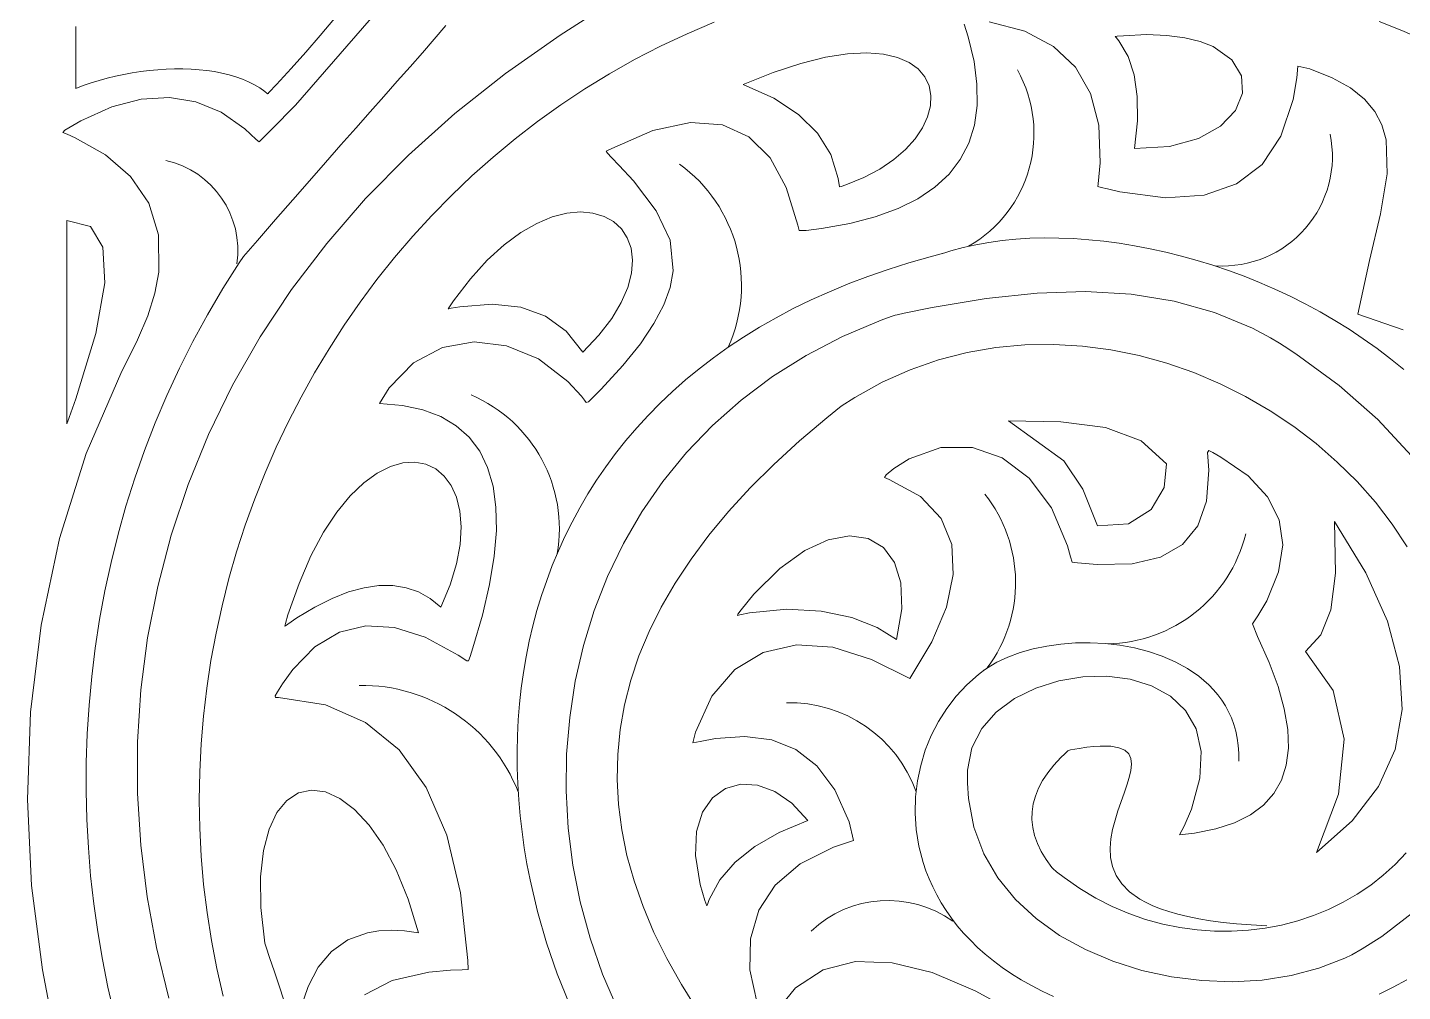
# Model space of a CAD drawing. Header units: inches. Extents: x 249 to 1192, y -18 to 440.
# Drawn here: x 613.9932 to 614.4637, y 264.984 to 265.314 of the extents above; entities that cross this region are included whole.
import ezdxf

# ---------------------------------------------------------------- set-up
doc = ezdxf.new("R2010")
doc.units = ezdxf.units.IN
doc.header["$MEASUREMENT"] = 0
doc.layers.add('KACA', color=141, linetype='Continuous', lineweight=30)
doc.layers.add('KOLOM', color=5, linetype='Continuous')

# ---------------------------------------------------------------- blocks, each defined once
blk = doc.blocks.new('GORGA')
at = {"lineweight": 9}
for points in [[(367.45938, 149.52477), (367.46365, 149.54202), (367.46688, 149.55947), (367.46904, 149.57707), (367.47011, 149.59477), (367.47009, 149.61253), (367.46895, 149.6303), (367.46667, 149.64804), (367.46323, 149.6657), (367.45863, 149.68322), (367.45283, 149.70058), (367.44583, 149.71771), (367.4376, 149.73458), (367.42812, 149.75114), (367.41739, 149.76733), (367.40538, 149.78312), (367.39207, 149.79846), (367.37744, 149.8133), (367.36149, 149.8276), (367.34418, 149.84131), (367.32551, 149.85438), (367.31565, 149.86066)], [(367.3058, 149.52085), (367.31095, 149.53292), (367.31522, 149.54522), (367.3186, 149.55769), (367.32109, 149.57029), (367.3227, 149.58296), (367.32342, 149.59565), (367.32326, 149.60829), (367.32222, 149.62085), (367.3203, 149.63326), (367.3175, 149.64547), (367.31382, 149.65743), (367.30927, 149.66908), (367.30383, 149.68037), (367.29752, 149.69124), (367.29034, 149.70164), (367.28227, 149.71153), (367.27334, 149.72083), (367.26353, 149.72951), (367.25286, 149.7375), (367.24131, 149.74475), (367.22889, 149.75121), (367.2156, 149.75682), (367.21215, 149.75809), (367.21078, 149.75854), (367.21016, 149.75868), (367.20772, 149.75922), (367.19812, 149.76122), (367.17966, 149.76429), (367.16218, 149.76611), (367.14565, 149.7666), (367.13005, 149.76571), (367.11535, 149.76337), (367.10152, 149.75952), (367.08854, 149.7541), (367.08236, 149.75078), (367.07934, 149.74897), (367.07768, 149.74792), (367.07372, 149.74535), (367.05887, 149.7345), (367.04565, 149.7228), (367.03408, 149.71038)], [(367.03226, 149.55512), (367.04422, 149.54581), (367.05094, 149.54159), (367.05448, 149.5396), (367.0569, 149.5384), (367.06578, 149.53495), (367.07527, 149.53246), (367.08521, 149.53094), (367.09545, 149.53037), (367.10583, 149.53074), (367.11621, 149.53203), (367.12642, 149.53424), (367.13631, 149.53735), (367.14574, 149.54134), (367.15455, 149.54621), (367.16258, 149.55194), (367.16969, 149.55852), (367.17572, 149.56594), (367.18051, 149.57419), (367.18392, 149.58325), (367.18578, 149.59311), (367.18609, 149.59834), (367.18608, 149.60102), (367.18602, 149.60283), (367.18456, 149.61038), (367.18119, 149.617), (367.17622, 149.62265), (367.16996, 149.62729), (367.16273, 149.63087), (367.15485, 149.63337), (367.14662, 149.63473), (367.13837, 149.63492), (367.13042, 149.6339), (367.12307, 149.63163), (367.11665, 149.62806), (367.11146, 149.62317), (367.10783, 149.6169), (367.10608, 149.60922), (367.1065, 149.60009), (367.10943, 149.58947), (367.11194, 149.58359), (367.11347, 149.58062)], [(367.45938, 149.52477), (367.46365, 149.54202), (367.46688, 149.55947), (367.46904, 149.57707), (367.47011, 149.59477), (367.47009, 149.61253), (367.46895, 149.6303), (367.46667, 149.64804), (367.46323, 149.6657), (367.45863, 149.68322), (367.45283, 149.70058), (367.44583, 149.71771), (367.4376, 149.73458), (367.42812, 149.75114), (367.41739, 149.76733), (367.40538, 149.78312), (367.39207, 149.79846), (367.37744, 149.8133), (367.36149, 149.8276), (367.34418, 149.84131), (367.32551, 149.85438), (367.31565, 149.86066)], [(367.3058, 149.52085), (367.31095, 149.53292), (367.31522, 149.54522), (367.3186, 149.55769), (367.32109, 149.57029), (367.3227, 149.58296), (367.32342, 149.59565), (367.32326, 149.60829), (367.32222, 149.62085), (367.3203, 149.63326), (367.3175, 149.64547), (367.31382, 149.65743), (367.30927, 149.66908), (367.30383, 149.68037), (367.29752, 149.69124), (367.29034, 149.70164), (367.28227, 149.71153), (367.27334, 149.72083), (367.26353, 149.72951), (367.25286, 149.7375), (367.24131, 149.74475), (367.22889, 149.75121), (367.2156, 149.75682), (367.21215, 149.75809), (367.21078, 149.75854), (367.21016, 149.75868), (367.20772, 149.75922), (367.19812, 149.76122), (367.17966, 149.76429), (367.16218, 149.76611), (367.14565, 149.7666), (367.13005, 149.76571), (367.11535, 149.76337), (367.10152, 149.75952), (367.08854, 149.7541), (367.08236, 149.75078), (367.07934, 149.74897), (367.07768, 149.74792), (367.07372, 149.74535), (367.05887, 149.7345), (367.04565, 149.7228), (367.03408, 149.71038)], [(367.03226, 149.55512), (367.04422, 149.54581), (367.05094, 149.54159), (367.05448, 149.5396), (367.0569, 149.5384), (367.06578, 149.53495), (367.07527, 149.53246), (367.08521, 149.53094), (367.09545, 149.53037), (367.10583, 149.53074), (367.11621, 149.53203), (367.12642, 149.53424), (367.13631, 149.53735), (367.14574, 149.54134), (367.15455, 149.54621), (367.16258, 149.55194), (367.16969, 149.55852), (367.17572, 149.56594), (367.18051, 149.57419), (367.18392, 149.58325), (367.18578, 149.59311), (367.18609, 149.59834), (367.18608, 149.60102), (367.18602, 149.60283), (367.18456, 149.61038), (367.18119, 149.617), (367.17622, 149.62265), (367.16996, 149.62729), (367.16273, 149.63087), (367.15485, 149.63337), (367.14662, 149.63473), (367.13837, 149.63492), (367.13042, 149.6339), (367.12307, 149.63163), (367.11665, 149.62806), (367.11146, 149.62317), (367.10783, 149.6169), (367.10608, 149.60922), (367.1065, 149.60009), (367.10943, 149.58947), (367.11194, 149.58359), (367.11347, 149.58062)], [(367.11347, 149.58062), (367.10841, 149.58116), (367.10108, 149.58265), (367.09471, 149.58475), (367.08927, 149.58747), (367.08478, 149.59081), (367.08123, 149.59476), (367.07863, 149.59932), (367.07697, 149.60451), (367.07625, 149.61031), (367.07647, 149.61672), (367.07764, 149.62375), (367.07975, 149.63139), (367.08281, 149.63966), (367.0868, 149.64853), (367.08849, 149.65289), (367.08672, 149.65557), (367.08367, 149.66079), (367.07959, 149.67073), (367.07819, 149.67997), (367.07945, 149.68852), (367.0834, 149.69636), (367.09002, 149.70352), (367.09931, 149.70997), (367.10205, 149.71148), (367.10348, 149.71222), (367.10392, 149.71151), (367.10346, 149.70547), (367.10423, 149.69493), (367.10724, 149.68645), (367.11249, 149.68003), (367.11997, 149.67567), (367.12969, 149.67338), (367.14165, 149.67314), (367.14847, 149.6738), (367.15026, 149.67404), (367.15079, 149.67584), (367.1518, 149.67955), (367.15735, 149.69263), (367.16497, 149.70275), (367.17416, 149.70969), (367.18441, 149.71326), (367.19521, 149.71323), (367.20604, 149.70941), (367.21131, 149.70601), (367.21388, 149.70393), (367.21445, 149.70293), (367.21285, 149.70233), (367.20217, 149.69649), (367.19511, 149.68897), (367.19144, 149.67999), (367.19092, 149.6698), (367.19329, 149.65861), (367.19831, 149.64666), (367.20575, 149.63419), (367.21895, 149.64064), (367.23213, 149.64485), (367.2446, 149.64565), (367.25595, 149.64308), (367.26575, 149.6372), (367.27361, 149.62807), (367.27911, 149.61576), (367.28007, 149.61219), (367.2776, 149.61255), (367.27229, 149.61359), (367.26226, 149.61435), (367.25306, 149.61318), (367.2448, 149.60988), (367.23758, 149.60423), (367.23148, 149.59603), (367.2266, 149.58506), (367.22503, 149.57869), (367.2319, 149.57644), (367.24337, 149.57068), (367.25189, 149.56341), (367.25753, 149.55481), (367.26038, 149.54508), (367.26052, 149.53441), (367.25803, 149.52299)], [(367.25278, 149.51851), (367.24498, 149.52822), (367.23546, 149.5344), (367.22437, 149.53723), (367.21188, 149.53687), (367.19818, 149.53346), (367.18343, 149.52718), (367.17572, 149.52301)], [(367.03701, 149.75354), (367.05246, 149.75894), (367.04846, 149.77729), (367.04471, 149.7933), (367.04248, 149.80699), (367.04279, 149.81859), (367.04421, 149.82366), (367.04663, 149.82829), (367.05019, 149.83251), (367.05502, 149.83633), (367.06122, 149.83978), (367.06894, 149.8429), (367.07298, 149.8438), (367.07338, 149.83983), (367.07462, 149.83244), (367.0788, 149.81985), (367.08526, 149.81019), (367.094, 149.80346), (367.10503, 149.79964), (367.11834, 149.79876), (367.13393, 149.80079), (367.13819, 149.80176), (367.14037, 149.80231), (367.14146, 149.80261), (367.14133, 149.80354), (367.14069, 149.8107), (367.14116, 149.82356), (367.14397, 149.8345), (367.14913, 149.84351), (367.15663, 149.85059), (367.16647, 149.85574), (367.17866, 149.85897)], [(367.18718, 149.85819), (367.18582, 149.8538), (367.18384, 149.84542), (367.18283, 149.8376), (367.18279, 149.83033), (367.18373, 149.82362), (367.18564, 149.81746), (367.18853, 149.81186), (367.1924, 149.80682), (367.19724, 149.80233), (367.20306, 149.7984), (367.20985, 149.79502), (367.21762, 149.7922), (367.22636, 149.78993), (367.23607, 149.78822), (367.2413, 149.78758), (367.2437, 149.78757), (367.2441, 149.78936), (367.24808, 149.80223), (367.25364, 149.81239), (367.26089, 149.81962), (367.26992, 149.82372), (367.28084, 149.82449), (367.29376, 149.82172), (367.30878, 149.81521), (367.30979, 149.81467), (367.30931, 149.81398), (367.30794, 149.81258), (367.30528, 149.80982), (367.3004, 149.80449), (367.29259, 149.79429), (367.28786, 149.78422), (367.2868, 149.77368), (367.28783, 149.76805), (367.29, 149.76207), (367.29337, 149.75567), (367.29803, 149.74877), (367.30405, 149.74131), (367.3115, 149.7332), (367.31578, 149.72889), (367.31661, 149.72868), (367.31714, 149.7294), (367.31822, 149.73079), (367.3228, 149.73586), (367.3329, 149.7436), (367.34381, 149.74811), (367.35494, 149.74939), (367.36574, 149.74743), (367.37562, 149.74221), (367.38403, 149.73372), (367.38734, 149.72832), (367.37947, 149.72763), (367.37247, 149.72612), (367.36632, 149.72381), (367.36103, 149.72067), (367.3566, 149.71673), (367.35303, 149.71197), (367.35031, 149.7064), (367.34846, 149.70002), (367.34746, 149.69282), (367.34732, 149.68481), (367.34804, 149.67599), (367.34962, 149.66635), (367.35205, 149.6559), (367.35534, 149.64464), (367.3563, 149.6417), (367.3568, 149.64021), (367.35748, 149.64018), (367.36041, 149.64214), (367.37167, 149.64826), (367.3822, 149.6516), (367.392, 149.65217), (367.40106, 149.64997), (367.40939, 149.64499), (367.41698, 149.63724), (367.42051, 149.63232), (367.4222, 149.6296), (367.42303, 149.62818), (367.42291, 149.6277), (367.42184, 149.62765), (367.40582, 149.62511), (367.39205, 149.61913), (367.38055, 149.6097), (367.3713, 149.59684), (367.3643, 149.58054), (367.35957, 149.5608), (367.35709, 149.53762), (367.35694, 149.53449), (367.35897, 149.53443), (367.36297, 149.5343), (367.37038, 149.53365), (367.38294, 149.53079), (367.39245, 149.52584)], [(367.38547, 149.86557), (367.41608, 149.8305), (367.42429, 149.82207), (367.42847, 149.81791), (367.42955, 149.81868), (367.43342, 149.82232), (367.44152, 149.82802), (367.45012, 149.83163), (367.45923, 149.83313), (367.46884, 149.83255), (367.47895, 149.82986), (367.48956, 149.82508), (367.49506, 149.8219), (367.49569, 149.82111), (367.49425, 149.82051), (367.49142, 149.81926), (367.48104, 149.81339), (367.47249, 149.806), (367.46628, 149.79695), (367.4629, 149.78609), (367.46285, 149.77328), (367.46422, 149.76609), (367.46662, 149.75836), (367.4701, 149.75007), (367.47227, 149.7457), (367.47552, 149.73933), (367.48768, 149.71114), (367.49684, 149.68208), (367.50315, 149.65247), (367.50675, 149.62259), (367.50779, 149.59276), (367.50639, 149.56327), (367.5027, 149.53443), (367.49892, 149.51469)], [(367.11347, 149.58062), (367.10841, 149.58116), (367.10108, 149.58265), (367.09471, 149.58475), (367.08927, 149.58747), (367.08478, 149.59081), (367.08123, 149.59476), (367.07863, 149.59932), (367.07697, 149.60451), (367.07625, 149.61031), (367.07647, 149.61672), (367.07764, 149.62375), (367.07975, 149.63139), (367.08281, 149.63966), (367.0868, 149.64853), (367.08849, 149.65289), (367.08672, 149.65557), (367.08367, 149.66079), (367.07959, 149.67073), (367.07819, 149.67997), (367.07945, 149.68852), (367.0834, 149.69636), (367.09002, 149.70352), (367.09931, 149.70997), (367.10205, 149.71148), (367.10348, 149.71222), (367.10392, 149.71151), (367.10346, 149.70547), (367.10423, 149.69493), (367.10724, 149.68645), (367.11249, 149.68003), (367.11997, 149.67567), (367.12969, 149.67338), (367.14165, 149.67314), (367.14847, 149.6738), (367.15026, 149.67404), (367.15079, 149.67584), (367.1518, 149.67955), (367.15735, 149.69263), (367.16497, 149.70275), (367.17416, 149.70969), (367.18441, 149.71326), (367.19521, 149.71323), (367.20604, 149.70941), (367.21131, 149.70601), (367.21388, 149.70393), (367.21445, 149.70293), (367.21285, 149.70233), (367.20217, 149.69649), (367.19511, 149.68897), (367.19144, 149.67999), (367.19092, 149.6698), (367.19329, 149.65861), (367.19831, 149.64666), (367.20575, 149.63419), (367.21895, 149.64064), (367.23213, 149.64485), (367.2446, 149.64565), (367.25595, 149.64308), (367.26575, 149.6372), (367.27361, 149.62807), (367.27911, 149.61576), (367.28007, 149.61219), (367.2776, 149.61255), (367.27229, 149.61359), (367.26226, 149.61435), (367.25306, 149.61318), (367.2448, 149.60988), (367.23758, 149.60423), (367.23148, 149.59603), (367.2266, 149.58506), (367.22503, 149.57869), (367.2319, 149.57644), (367.24337, 149.57068), (367.25189, 149.56341), (367.25753, 149.55481), (367.26038, 149.54508), (367.26052, 149.53441), (367.25803, 149.52299)], [(367.25278, 149.51851), (367.24498, 149.52822), (367.23546, 149.5344), (367.22437, 149.53723), (367.21188, 149.53687), (367.19818, 149.53346), (367.18343, 149.52718), (367.17572, 149.52301)], [(367.03701, 149.75354), (367.05246, 149.75894), (367.04846, 149.77729), (367.04471, 149.7933), (367.04248, 149.80699), (367.04279, 149.81859), (367.04421, 149.82366), (367.04663, 149.82829), (367.05019, 149.83251), (367.05502, 149.83633), (367.06122, 149.83978), (367.06894, 149.8429), (367.07298, 149.8438), (367.07338, 149.83983), (367.07462, 149.83244), (367.0788, 149.81985), (367.08526, 149.81019), (367.094, 149.80346), (367.10503, 149.79964), (367.11834, 149.79876), (367.13393, 149.80079), (367.13819, 149.80176), (367.14037, 149.80231), (367.14146, 149.80261), (367.14133, 149.80354), (367.14069, 149.8107), (367.14116, 149.82356), (367.14397, 149.8345), (367.14913, 149.84351), (367.15663, 149.85059), (367.16647, 149.85574), (367.17866, 149.85897)], [(367.18718, 149.85819), (367.18582, 149.8538), (367.18384, 149.84542), (367.18283, 149.8376), (367.18279, 149.83033), (367.18373, 149.82362), (367.18564, 149.81746), (367.18853, 149.81186), (367.1924, 149.80682), (367.19724, 149.80233), (367.20306, 149.7984), (367.20985, 149.79502), (367.21762, 149.7922), (367.22636, 149.78993), (367.23607, 149.78822), (367.2413, 149.78758), (367.2437, 149.78757), (367.2441, 149.78936), (367.24808, 149.80223), (367.25364, 149.81239), (367.26089, 149.81962), (367.26992, 149.82372), (367.28084, 149.82449), (367.29376, 149.82172), (367.30878, 149.81521), (367.30979, 149.81467), (367.30931, 149.81398), (367.30794, 149.81258), (367.30528, 149.80982), (367.3004, 149.80449), (367.29259, 149.79429), (367.28786, 149.78422), (367.2868, 149.77368), (367.28783, 149.76805), (367.29, 149.76207), (367.29337, 149.75567), (367.29803, 149.74877), (367.30405, 149.74131), (367.3115, 149.7332), (367.31578, 149.72889), (367.31661, 149.72868), (367.31714, 149.7294), (367.31822, 149.73079), (367.3228, 149.73586), (367.3329, 149.7436), (367.34381, 149.74811), (367.35494, 149.74939), (367.36574, 149.74743), (367.37562, 149.74221), (367.38403, 149.73372), (367.38734, 149.72832), (367.37947, 149.72763), (367.37247, 149.72612), (367.36632, 149.72381), (367.36103, 149.72067), (367.3566, 149.71673), (367.35303, 149.71197), (367.35031, 149.7064), (367.34846, 149.70002), (367.34746, 149.69282), (367.34732, 149.68481), (367.34804, 149.67599), (367.34962, 149.66635), (367.35205, 149.6559), (367.35534, 149.64464), (367.3563, 149.6417), (367.3568, 149.64021), (367.35748, 149.64018), (367.36041, 149.64214), (367.37167, 149.64826), (367.3822, 149.6516), (367.392, 149.65217), (367.40106, 149.64997), (367.40939, 149.64499), (367.41698, 149.63724), (367.42051, 149.63232), (367.4222, 149.6296), (367.42303, 149.62818), (367.42291, 149.6277), (367.42184, 149.62765), (367.40582, 149.62511), (367.39205, 149.61913), (367.38055, 149.6097), (367.3713, 149.59684), (367.3643, 149.58054), (367.35957, 149.5608), (367.35709, 149.53762), (367.35694, 149.53449), (367.35897, 149.53443), (367.36297, 149.5343), (367.37038, 149.53365), (367.38294, 149.53079), (367.39245, 149.52584)], [(367.38547, 149.86557), (367.41608, 149.8305), (367.42429, 149.82207), (367.42847, 149.81791), (367.42955, 149.81868), (367.43342, 149.82232), (367.44152, 149.82802), (367.45012, 149.83163), (367.45923, 149.83313), (367.46884, 149.83255), (367.47895, 149.82986), (367.48956, 149.82508), (367.49506, 149.8219), (367.49569, 149.82111), (367.49425, 149.82051), (367.49142, 149.81926), (367.48104, 149.81339), (367.47249, 149.806), (367.46628, 149.79695), (367.4629, 149.78609), (367.46285, 149.77328), (367.46422, 149.76609), (367.46662, 149.75836), (367.4701, 149.75007), (367.47227, 149.7457), (367.47552, 149.73933), (367.48768, 149.71114), (367.49684, 149.68208), (367.50315, 149.65247), (367.50675, 149.62259), (367.50779, 149.59276), (367.50639, 149.56327), (367.5027, 149.53443), (367.49892, 149.51469)], [(367.36461, 149.85767), (367.37263, 149.84842), (367.37686, 149.8436), (367.38125, 149.83862), (367.3858, 149.83347), (367.39052, 149.82814), (367.39542, 149.8226), (367.40051, 149.81684), (367.4058, 149.81084), (367.41128, 149.80459), (367.41698, 149.79807), (367.4229, 149.79126), (367.42905, 149.78415), (367.43221, 149.78047), (367.43381, 149.77861), (367.4353, 149.77648), (367.44092, 149.76763), (367.44621, 149.75865), (367.45116, 149.74956), (367.45578, 149.74037), (367.46008, 149.73108), (367.46406, 149.72171), (367.46771, 149.71226), (367.47105, 149.70274), (367.47408, 149.69316), (367.4768, 149.68352), (367.4792, 149.67384), (367.4813, 149.66412), (367.4831, 149.65436), (367.4846, 149.64459), (367.48581, 149.6348), (367.48672, 149.62501), (367.48733, 149.61522), (367.48766, 149.60544), (367.48771, 149.59568), (367.48747, 149.58594), (367.48696, 149.57624), (367.48617, 149.56658), (367.4851, 149.55698), (367.48376, 149.54743), (367.48216, 149.53794), (367.48029, 149.52854), (367.47816, 149.51921)], [(367.36461, 149.85767), (367.37263, 149.84842), (367.37686, 149.8436), (367.38125, 149.83862), (367.3858, 149.83347), (367.39052, 149.82814), (367.39542, 149.8226), (367.40051, 149.81684), (367.4058, 149.81084), (367.41128, 149.80459), (367.41698, 149.79807), (367.4229, 149.79126), (367.42905, 149.78415), (367.43221, 149.78047), (367.43381, 149.77861), (367.4353, 149.77648), (367.44092, 149.76763), (367.44621, 149.75865), (367.45116, 149.74956), (367.45578, 149.74037), (367.46008, 149.73108), (367.46406, 149.72171), (367.46771, 149.71226), (367.47105, 149.70274), (367.47408, 149.69316), (367.4768, 149.68352), (367.4792, 149.67384), (367.4813, 149.66412), (367.4831, 149.65436), (367.4846, 149.64459), (367.48581, 149.6348), (367.48672, 149.62501), (367.48733, 149.61522), (367.48766, 149.60544), (367.48771, 149.59568), (367.48747, 149.58594), (367.48696, 149.57624), (367.48617, 149.56658), (367.4851, 149.55698), (367.48376, 149.54743), (367.48216, 149.53794), (367.48029, 149.52854), (367.47816, 149.51921)], [(367.40266, 149.86015), (367.40757, 149.85428), (367.41253, 149.84855), (367.41754, 149.84295), (367.4226, 149.83749), (367.42514, 149.83482), (367.42546, 149.83449), (367.42562, 149.83433), (367.42566, 149.8343), (367.42571, 149.83435), (367.42581, 149.83443), (367.42659, 149.83509), (367.42829, 149.83634), (367.43013, 149.83746), (367.43211, 149.83848), (367.43422, 149.83938), (367.43645, 149.84018), (367.43879, 149.84087), (367.44123, 149.84145), (367.44376, 149.84193), (367.44638, 149.84231), (367.44906, 149.84259), (367.45181, 149.84278), (367.4546, 149.84286), (367.45744, 149.84286), (367.46032, 149.84276), (367.46321, 149.84258), (367.46612, 149.8423), (367.46903, 149.84195), (367.47194, 149.8415), (367.47483, 149.84098), (367.47769, 149.84037), (367.48052, 149.83969), (367.48331, 149.83893), (367.48604, 149.83809), (367.4887, 149.83718), (367.49129, 149.83621), (367.49129, 149.83621), (367.49129, 149.83708), (367.49129, 149.83819), (367.49129, 149.83952), (367.49129, 149.84104), (367.49129, 149.84273), (367.49129, 149.84456), (367.49129, 149.84652), (367.49129, 149.84859), (367.49129, 149.85293), (367.49129, 149.85741)], [(367.40266, 149.86015), (367.40757, 149.85428), (367.41253, 149.84855), (367.41754, 149.84295), (367.4226, 149.83749), (367.42514, 149.83482), (367.42546, 149.83449), (367.42562, 149.83433), (367.42566, 149.8343), (367.42571, 149.83435), (367.42581, 149.83443), (367.42659, 149.83509), (367.42829, 149.83634), (367.43013, 149.83746), (367.43211, 149.83848), (367.43422, 149.83938), (367.43645, 149.84018), (367.43879, 149.84087), (367.44123, 149.84145), (367.44376, 149.84193), (367.44638, 149.84231), (367.44906, 149.84259), (367.45181, 149.84278), (367.4546, 149.84286), (367.45744, 149.84286), (367.46032, 149.84276), (367.46321, 149.84258), (367.46612, 149.8423), (367.46903, 149.84195), (367.47194, 149.8415), (367.47483, 149.84098), (367.47769, 149.84037), (367.48052, 149.83969), (367.48331, 149.83893), (367.48604, 149.83809), (367.4887, 149.83718), (367.49129, 149.83621), (367.49129, 149.83621), (367.49129, 149.83708), (367.49129, 149.83819), (367.49129, 149.83952), (367.49129, 149.84104), (367.49129, 149.84273), (367.49129, 149.84456), (367.49129, 149.84652), (367.49129, 149.84859), (367.49129, 149.85293), (367.49129, 149.85741)], [(367.32229, 149.52266), (367.32646, 149.5331), (367.33011, 149.54371), (367.33322, 149.55445), (367.33577, 149.56529), (367.33684, 149.57074), (367.33776, 149.57621), (367.33854, 149.58168), (367.33917, 149.58717), (367.33966, 149.59265), (367.33999, 149.59814), (367.34018, 149.60362), (367.34021, 149.6091), (367.34009, 149.61456), (367.33982, 149.62001), (367.33938, 149.62544), (367.33879, 149.63084), (367.33804, 149.63622), (367.33713, 149.64157), (367.33605, 149.64689), (367.33481, 149.65216), (367.33341, 149.6574), (367.33183, 149.66259), (367.33009, 149.66773), (367.32818, 149.67282), (367.32609, 149.67785), (367.32383, 149.68282), (367.32139, 149.68773), (367.31878, 149.69256), (367.31598, 149.69733), (367.31301, 149.70202), (367.30985, 149.70664), (367.30652, 149.71116), (367.30299, 149.71561), (367.29928, 149.71996), (367.29538, 149.72422), (367.29129, 149.72838), (367.28702, 149.73243), (367.28254, 149.73639), (367.27788, 149.74023), (367.27301, 149.74396), (367.26795, 149.74757), (367.26269, 149.75107), (367.25723, 149.75444), (367.25157, 149.75768), (367.2457, 149.76079), (367.23963, 149.76376), (367.23335, 149.76659), (367.22687, 149.76929), (367.22017, 149.77183), (367.21326, 149.77422), (367.20614, 149.77646), (367.1988, 149.77854), (367.19505, 149.77952), (367.19467, 149.77962), (367.19455, 149.77966), (367.1943, 149.77975), (367.1938, 149.77991), (367.19176, 149.78055), (367.18758, 149.78169), (367.18325, 149.78266), (367.17879, 149.78346), (367.1742, 149.78409), (367.1695, 149.78456), (367.1647, 149.78486), (367.1598, 149.78499), (367.1548, 149.78496), (367.14974, 149.78476), (367.1446, 149.7844), (367.1394, 149.78387), (367.13415, 149.78318), (367.12886, 149.78233), (367.12353, 149.78132), (367.11818, 149.78014), (367.11282, 149.77881), (367.10745, 149.77731), (367.10208, 149.77566), (367.09672, 149.77385), (367.09139, 149.77188), (367.08609, 149.76975), (367.08083, 149.76746), (367.07562, 149.76502), (367.07046, 149.76242), (367.06537, 149.75967), (367.06036, 149.75676), (367.05544, 149.75371), (367.0506, 149.75049), (367.04588, 149.74713), (367.04126, 149.74361), (367.03677, 149.73994)], [(367.03572, 149.531), (367.04037, 149.52846), (367.0452, 149.52613)], [(367.15666, 149.52532), (367.16052, 149.52713), (367.1642, 149.52903), (367.16771, 149.53102), (367.17103, 149.53309), (367.17419, 149.53524), (367.17717, 149.53746), (367.17998, 149.53975), (367.18262, 149.54211), (367.18509, 149.54453), (367.18741, 149.54701), (367.18956, 149.54954), (367.19155, 149.55212), (367.19339, 149.55474), (367.19507, 149.5574), (367.1966, 149.5601), (367.19797, 149.56283), (367.1992, 149.56558), (367.20029, 149.56836), (367.20123, 149.57115), (367.20268, 149.57677), (367.20359, 149.58241), (367.20397, 149.58803), (367.20383, 149.5936), (367.2032, 149.59908), (367.20208, 149.60443), (367.20051, 149.60963), (367.19849, 149.61464), (367.19604, 149.61942), (367.19318, 149.62393), (367.18994, 149.62815), (367.18631, 149.63203), (367.18233, 149.63555), (367.18129, 149.63636), (367.18075, 149.63676), (367.18049, 149.63696), (367.18034, 149.63706), (367.17954, 149.63762), (367.17608, 149.63971), (367.17223, 149.64152), (367.16806, 149.64306), (367.16362, 149.64431), (367.15895, 149.64528), (367.1541, 149.64595), (367.14912, 149.64632), (367.14407, 149.64638), (367.13899, 149.64612), (367.13393, 149.64555), (367.12895, 149.64465), (367.1241, 149.64341), (367.11942, 149.64183), (367.11496, 149.6399), (367.11078, 149.63762), (367.10692, 149.63498), (367.10344, 149.63197), (367.10186, 149.63032), (367.10039, 149.62859), (367.09903, 149.62675), (367.09781, 149.62482), (367.09671, 149.62279), (367.09575, 149.62067), (367.09494, 149.61845), (367.09428, 149.61613), (367.09377, 149.6137), (367.09342, 149.61118), (367.09325, 149.60856), (367.09325, 149.60583)], [(367.32229, 149.52266), (367.32646, 149.5331), (367.33011, 149.54371), (367.33322, 149.55445), (367.33577, 149.56529), (367.33684, 149.57074), (367.33776, 149.57621), (367.33854, 149.58168), (367.33917, 149.58717), (367.33966, 149.59265), (367.33999, 149.59814), (367.34018, 149.60362), (367.34021, 149.6091), (367.34009, 149.61456), (367.33982, 149.62001), (367.33938, 149.62544), (367.33879, 149.63084), (367.33804, 149.63622), (367.33713, 149.64157), (367.33605, 149.64689), (367.33481, 149.65216), (367.33341, 149.6574), (367.33183, 149.66259), (367.33009, 149.66773), (367.32818, 149.67282), (367.32609, 149.67785), (367.32383, 149.68282), (367.32139, 149.68773), (367.31878, 149.69256), (367.31598, 149.69733), (367.31301, 149.70202), (367.30985, 149.70664), (367.30652, 149.71116), (367.30299, 149.71561), (367.29928, 149.71996), (367.29538, 149.72422), (367.29129, 149.72838), (367.28702, 149.73243), (367.28254, 149.73639), (367.27788, 149.74023), (367.27301, 149.74396), (367.26795, 149.74757), (367.26269, 149.75107), (367.25723, 149.75444), (367.25157, 149.75768), (367.2457, 149.76079), (367.23963, 149.76376), (367.23335, 149.76659), (367.22687, 149.76929), (367.22017, 149.77183), (367.21326, 149.77422), (367.20614, 149.77646), (367.1988, 149.77854), (367.19505, 149.77952), (367.19467, 149.77962), (367.19455, 149.77966), (367.1943, 149.77975), (367.1938, 149.77991), (367.19176, 149.78055), (367.18758, 149.78169), (367.18325, 149.78266), (367.17879, 149.78346), (367.1742, 149.78409), (367.1695, 149.78456), (367.1647, 149.78486), (367.1598, 149.78499), (367.1548, 149.78496), (367.14974, 149.78476), (367.1446, 149.7844), (367.1394, 149.78387), (367.13415, 149.78318), (367.12886, 149.78233), (367.12353, 149.78132), (367.11818, 149.78014), (367.11282, 149.77881), (367.10745, 149.77731), (367.10208, 149.77566), (367.09672, 149.77385), (367.09139, 149.77188), (367.08609, 149.76975), (367.08083, 149.76746), (367.07562, 149.76502), (367.07046, 149.76242), (367.06537, 149.75967), (367.06036, 149.75676), (367.05544, 149.75371), (367.0506, 149.75049), (367.04588, 149.74713), (367.04126, 149.74361), (367.03677, 149.73994)], [(367.03572, 149.531), (367.04037, 149.52846), (367.0452, 149.52613)], [(367.15666, 149.52532), (367.16052, 149.52713), (367.1642, 149.52903), (367.16771, 149.53102), (367.17103, 149.53309), (367.17419, 149.53524), (367.17717, 149.53746), (367.17998, 149.53975), (367.18262, 149.54211), (367.18509, 149.54453), (367.18741, 149.54701), (367.18956, 149.54954), (367.19155, 149.55212), (367.19339, 149.55474), (367.19507, 149.5574), (367.1966, 149.5601), (367.19797, 149.56283), (367.1992, 149.56558), (367.20029, 149.56836), (367.20123, 149.57115), (367.20268, 149.57677), (367.20359, 149.58241), (367.20397, 149.58803), (367.20383, 149.5936), (367.2032, 149.59908), (367.20208, 149.60443), (367.20051, 149.60963), (367.19849, 149.61464), (367.19604, 149.61942), (367.19318, 149.62393), (367.18994, 149.62815), (367.18631, 149.63203), (367.18233, 149.63555), (367.18129, 149.63636), (367.18075, 149.63676), (367.18049, 149.63696), (367.18034, 149.63706), (367.17954, 149.63762), (367.17608, 149.63971), (367.17223, 149.64152), (367.16806, 149.64306), (367.16362, 149.64431), (367.15895, 149.64528), (367.1541, 149.64595), (367.14912, 149.64632), (367.14407, 149.64638), (367.13899, 149.64612), (367.13393, 149.64555), (367.12895, 149.64465), (367.1241, 149.64341), (367.11942, 149.64183), (367.11496, 149.6399), (367.11078, 149.63762), (367.10692, 149.63498), (367.10344, 149.63197), (367.10186, 149.63032), (367.10039, 149.62859), (367.09903, 149.62675), (367.09781, 149.62482), (367.09671, 149.62279), (367.09575, 149.62067), (367.09494, 149.61845), (367.09428, 149.61613), (367.09377, 149.6137), (367.09342, 149.61118), (367.09325, 149.60856), (367.09325, 149.60583)], [(367.08365, 149.54951), (367.08898, 149.54979), (367.09396, 149.55017), (367.09861, 149.55065), (367.10293, 149.55123), (367.10694, 149.55189), (367.11064, 149.55263), (367.11405, 149.55346), (367.11717, 149.55436), (367.12003, 149.55534), (367.12262, 149.55638), (367.12496, 149.55749), (367.12705, 149.55866), (367.13057, 149.56117), (367.13324, 149.56388), (367.13516, 149.56675), (367.13642, 149.56975), (367.13709, 149.57286), (367.13725, 149.57604), (367.137, 149.57926), (367.13642, 149.58249), (367.1346, 149.58885), (367.13247, 149.59486), (367.13149, 149.59766), (367.13069, 149.60029), (367.13015, 149.6027), (367.12995, 149.60486), (367.13017, 149.60676), (367.13091, 149.60835), (367.13225, 149.6096), (367.13426, 149.61048), (367.13704, 149.61097), (367.13874, 149.61105), (367.14066, 149.61102), (367.14282, 149.61088), (367.14522, 149.61062), (367.14788, 149.61023), (367.1508, 149.60971), (367.15154, 149.60956), (367.15172, 149.6094), (367.15208, 149.60908), (367.15278, 149.60842), (367.15411, 149.60712), (367.15653, 149.6045), (367.15861, 149.60187), (367.16036, 149.59923), (367.16176, 149.59658), (367.16283, 149.59392), (367.16356, 149.59124), (367.16395, 149.58856), (367.16401, 149.58586), (367.16372, 149.58316), (367.1631, 149.58044), (367.16214, 149.57772), (367.16084, 149.57498), (367.1592, 149.57223), (367.15723, 149.56947), (367.1569, 149.56908), (367.15561, 149.56802), (367.15301, 149.56599), (367.14768, 149.56226), (367.1422, 149.55897), (367.1366, 149.55611), (367.13089, 149.55368), (367.1251, 149.55167), (367.11925, 149.55007), (367.11337, 149.54887), (367.10747, 149.54807), (367.10158, 149.54766), (367.09572, 149.54763), (367.08992, 149.54798), (367.08419, 149.54869), (367.07855, 149.54977), (367.07304, 149.5512), (367.06767, 149.55298), (367.06247, 149.55509), (367.05746, 149.55754), (367.05265, 149.56031), (367.04808, 149.5634), (367.04376, 149.5668), (367.03972, 149.5705), (367.03598, 149.5745)], [(367.03564, 149.67927), (367.04077, 149.68704), (367.04648, 149.69448), (367.05274, 149.70157), (367.05951, 149.70828), (367.06674, 149.71458), (367.07441, 149.72044), (367.08247, 149.72583), (367.09089, 149.73072), (367.09963, 149.73509), (367.10864, 149.73889), (367.11789, 149.74211), (367.12735, 149.74471), (367.13697, 149.74667), (367.14672, 149.74795), (367.15655, 149.74853), (367.16644, 149.74837), (367.17633, 149.74746), (367.1862, 149.74575), (367.196, 149.74321), (367.2057, 149.73983), (367.21526, 149.73557), (367.22464, 149.7304), (367.22928, 149.72741), (367.23422, 149.72344), (367.24362, 149.71548), (367.25235, 149.70748), (367.26043, 149.69943), (367.26784, 149.69135), (367.2746, 149.68322), (367.2807, 149.67505), (367.28613, 149.66684), (367.29091, 149.65859), (367.29504, 149.65029), (367.2985, 149.64195), (367.30131, 149.63357), (367.30346, 149.62514), (367.30496, 149.61666), (367.3058, 149.60815), (367.30599, 149.59958), (367.30552, 149.59097), (367.3044, 149.58232), (367.30263, 149.57361), (367.30021, 149.56486), (367.29713, 149.55607), (367.2934, 149.54722), (367.28902, 149.53833), (367.28399, 149.52939), (367.27831, 149.5204)], [(367.02975, 149.85271), (367.03737, 149.85599), (367.04517, 149.85905)], [(367.27276, 149.85886), (367.28206, 149.85489), (367.29114, 149.85061), (367.3, 149.84603), (367.30864, 149.84116), (367.31706, 149.836), (367.32525, 149.83057), (367.33321, 149.82487), (367.34093, 149.81891), (367.34842, 149.8127), (367.35567, 149.80625), (367.36267, 149.79957), (367.36943, 149.79267), (367.37593, 149.78556), (367.38219, 149.77824), (367.38818, 149.77072), (367.39391, 149.76301), (367.39939, 149.75513), (367.40459, 149.74707), (367.40952, 149.73886), (367.41418, 149.73049), (367.41857, 149.72197), (367.42267, 149.71333), (367.42649, 149.70455), (367.43002, 149.69566), (367.43326, 149.68665), (367.43621, 149.67755), (367.43886, 149.66836), (367.44121, 149.65908), (367.44326, 149.64973), (367.445, 149.64031), (367.44644, 149.63084), (367.44755, 149.62132), (367.44836, 149.61176), (367.44884, 149.60217), (367.449, 149.59256), (367.44883, 149.58294), (367.44833, 149.57331), (367.4475, 149.56368), (367.44634, 149.55407), (367.44483, 149.54449), (367.44298, 149.53493), (367.44078, 149.52541)], [(367.08365, 149.54951), (367.08898, 149.54979), (367.09396, 149.55017), (367.09861, 149.55065), (367.10293, 149.55123), (367.10694, 149.55189), (367.11064, 149.55263), (367.11405, 149.55346), (367.11717, 149.55436), (367.12003, 149.55534), (367.12262, 149.55638), (367.12496, 149.55749), (367.12705, 149.55866), (367.13057, 149.56117), (367.13324, 149.56388), (367.13516, 149.56675), (367.13642, 149.56975), (367.13709, 149.57286), (367.13725, 149.57604), (367.137, 149.57926), (367.13642, 149.58249), (367.1346, 149.58885), (367.13247, 149.59486), (367.13149, 149.59766), (367.13069, 149.60029), (367.13015, 149.6027), (367.12995, 149.60486), (367.13017, 149.60676), (367.13091, 149.60835), (367.13225, 149.6096), (367.13426, 149.61048), (367.13704, 149.61097), (367.13874, 149.61105), (367.14066, 149.61102), (367.14282, 149.61088), (367.14522, 149.61062), (367.14788, 149.61023), (367.1508, 149.60971), (367.15154, 149.60956), (367.15172, 149.6094), (367.15208, 149.60908), (367.15278, 149.60842), (367.15411, 149.60712), (367.15653, 149.6045), (367.15861, 149.60187), (367.16036, 149.59923), (367.16176, 149.59658), (367.16283, 149.59392), (367.16356, 149.59124), (367.16395, 149.58856), (367.16401, 149.58586), (367.16372, 149.58316), (367.1631, 149.58044), (367.16214, 149.57772), (367.16084, 149.57498), (367.1592, 149.57223), (367.15723, 149.56947), (367.1569, 149.56908), (367.15561, 149.56802), (367.15301, 149.56599), (367.14768, 149.56226), (367.1422, 149.55897), (367.1366, 149.55611), (367.13089, 149.55368), (367.1251, 149.55167), (367.11925, 149.55007), (367.11337, 149.54887), (367.10747, 149.54807), (367.10158, 149.54766), (367.09572, 149.54763), (367.08992, 149.54798), (367.08419, 149.54869), (367.07855, 149.54977), (367.07304, 149.5512), (367.06767, 149.55298), (367.06247, 149.55509), (367.05746, 149.55754), (367.05265, 149.56031), (367.04808, 149.5634), (367.04376, 149.5668), (367.03972, 149.5705), (367.03598, 149.5745)], [(367.03564, 149.67927), (367.04077, 149.68704), (367.04648, 149.69448), (367.05274, 149.70157), (367.05951, 149.70828), (367.06674, 149.71458), (367.07441, 149.72044), (367.08247, 149.72583), (367.09089, 149.73072), (367.09963, 149.73509), (367.10864, 149.73889), (367.11789, 149.74211), (367.12735, 149.74471), (367.13697, 149.74667), (367.14672, 149.74795), (367.15655, 149.74853), (367.16644, 149.74837), (367.17633, 149.74746), (367.1862, 149.74575), (367.196, 149.74321), (367.2057, 149.73983), (367.21526, 149.73557), (367.22464, 149.7304), (367.22928, 149.72741), (367.23422, 149.72344), (367.24362, 149.71548), (367.25235, 149.70748), (367.26043, 149.69943), (367.26784, 149.69135), (367.2746, 149.68322), (367.2807, 149.67505), (367.28613, 149.66684), (367.29091, 149.65859), (367.29504, 149.65029), (367.2985, 149.64195), (367.30131, 149.63357), (367.30346, 149.62514), (367.30496, 149.61666), (367.3058, 149.60815), (367.30599, 149.59958), (367.30552, 149.59097), (367.3044, 149.58232), (367.30263, 149.57361), (367.30021, 149.56486), (367.29713, 149.55607), (367.2934, 149.54722), (367.28902, 149.53833), (367.28399, 149.52939), (367.27831, 149.5204)], [(367.02975, 149.85271), (367.03737, 149.85599), (367.04517, 149.85905)], [(367.27276, 149.85886), (367.28206, 149.85489), (367.29114, 149.85061), (367.3, 149.84603), (367.30864, 149.84116), (367.31706, 149.836), (367.32525, 149.83057), (367.33321, 149.82487), (367.34093, 149.81891), (367.34842, 149.8127), (367.35567, 149.80625), (367.36267, 149.79957), (367.36943, 149.79267), (367.37593, 149.78556), (367.38219, 149.77824), (367.38818, 149.77072), (367.39391, 149.76301), (367.39939, 149.75513), (367.40459, 149.74707), (367.40952, 149.73886), (367.41418, 149.73049), (367.41857, 149.72197), (367.42267, 149.71333), (367.42649, 149.70455), (367.43002, 149.69566), (367.43326, 149.68665), (367.43621, 149.67755), (367.43886, 149.66836), (367.44121, 149.65908), (367.44326, 149.64973), (367.445, 149.64031), (367.44644, 149.63084), (367.44755, 149.62132), (367.44836, 149.61176), (367.44884, 149.60217), (367.449, 149.59256), (367.44883, 149.58294), (367.44833, 149.57331), (367.4475, 149.56368), (367.44634, 149.55407), (367.44483, 149.54449), (367.44298, 149.53493), (367.44078, 149.52541)], [(367.41436, 149.52105), (367.41178, 149.52877), (367.40828, 149.53536), (367.40378, 149.54071), (367.39818, 149.54468), (367.3914, 149.54714), (367.38754, 149.54778), (367.38334, 149.54798), (367.37881, 149.54775), (367.37392, 149.54707), (367.37392, 149.54707), (367.37747, 149.55863), (367.38156, 149.56864), (367.38607, 149.57709), (367.39087, 149.584), (367.39585, 149.58934), (367.40088, 149.59311), (367.40583, 149.59532), (367.41058, 149.59594), (367.41501, 149.59499), (367.41899, 149.59244), (367.42241, 149.58831), (367.42513, 149.58258), (367.42703, 149.57524), (367.42799, 149.5663), (367.42789, 149.55575), (367.4266, 149.54358), (367.42648, 149.54323), (367.42615, 149.54223), (367.42496, 149.5387), (367.42328, 149.53369), (367.42136, 149.52796), (367.41943, 149.52223)], [(367.41436, 149.52105), (367.41178, 149.52877), (367.40828, 149.53536), (367.40378, 149.54071), (367.39818, 149.54468), (367.3914, 149.54714), (367.38754, 149.54778), (367.38334, 149.54798), (367.37881, 149.54775), (367.37392, 149.54707), (367.37392, 149.54707), (367.37747, 149.55863), (367.38156, 149.56864), (367.38607, 149.57709), (367.39087, 149.584), (367.39585, 149.58934), (367.40088, 149.59311), (367.40583, 149.59532), (367.41058, 149.59594), (367.41501, 149.59499), (367.41899, 149.59244), (367.42241, 149.58831), (367.42513, 149.58258), (367.42703, 149.57524), (367.42799, 149.5663), (367.42789, 149.55575), (367.4266, 149.54358), (367.42648, 149.54323), (367.42615, 149.54223), (367.42496, 149.5387), (367.42328, 149.53369), (367.42136, 149.52796), (367.41943, 149.52223)]]:
    blk.add_lwpolyline(points, dxfattribs=at)
for points in [[(367.12895, 149.8156), (367.1169, 149.81626), (367.10701, 149.819), (367.09945, 149.82329), (367.09438, 149.82864), (367.09194, 149.83455), (367.0923, 149.84049), (367.09562, 149.84598), (367.10204, 149.85049), (367.10647, 149.85223), (367.11173, 149.85354), (367.11785, 149.85435), (367.12484, 149.85461), (367.13273, 149.85424), (367.13484, 149.85405), (367.13554, 149.85395), (367.13547, 149.85388), (367.13523, 149.8536), (367.13428, 149.85244), (367.13112, 149.84715), (367.12902, 149.84082), (367.12795, 149.83345), (367.12793, 149.82504), (367.12895, 149.8156)], [(367.12895, 149.8156), (367.1169, 149.81626), (367.10701, 149.819), (367.09945, 149.82329), (367.09438, 149.82864), (367.09194, 149.83455), (367.0923, 149.84049), (367.09562, 149.84598), (367.10204, 149.85049), (367.10647, 149.85223), (367.11173, 149.85354), (367.11785, 149.85435), (367.12484, 149.85461), (367.13273, 149.85424), (367.13484, 149.85405), (367.13554, 149.85395), (367.13547, 149.85388), (367.13523, 149.8536), (367.13428, 149.85244), (367.13112, 149.84715), (367.12902, 149.84082), (367.12795, 149.83345), (367.12793, 149.82504), (367.12895, 149.8156)], [(367.26286, 149.83754), (367.25253, 149.84168), (367.24315, 149.84476), (367.23471, 149.84684), (367.22718, 149.84801), (367.22056, 149.84834), (367.21484, 149.84792), (367.20999, 149.84681), (367.20602, 149.8451), (367.20291, 149.84286), (367.20063, 149.84017), (367.19919, 149.83711), (367.19857, 149.83376), (367.19875, 149.83019), (367.19973, 149.82648), (367.20149, 149.82271), (367.20401, 149.81895), (367.20729, 149.81529), (367.21131, 149.8118), (367.21606, 149.80856), (367.22153, 149.80564), (367.2277, 149.80313), (367.22935, 149.80257), (367.22992, 149.80244), (367.22993, 149.80258), (367.22999, 149.80313), (367.23031, 149.80532), (367.23284, 149.81354), (367.23736, 149.82086), (367.24387, 149.8273), (367.25237, 149.83286), (367.26286, 149.83754)], [(367.26286, 149.83754), (367.25253, 149.84168), (367.24315, 149.84476), (367.23471, 149.84684), (367.22718, 149.84801), (367.22056, 149.84834), (367.21484, 149.84792), (367.20999, 149.84681), (367.20602, 149.8451), (367.20291, 149.84286), (367.20063, 149.84017), (367.19919, 149.83711), (367.19857, 149.83376), (367.19875, 149.83019), (367.19973, 149.82648), (367.20149, 149.82271), (367.20401, 149.81895), (367.20729, 149.81529), (367.21131, 149.8118), (367.21606, 149.80856), (367.22153, 149.80564), (367.2277, 149.80313), (367.22935, 149.80257), (367.22992, 149.80244), (367.22993, 149.80258), (367.22999, 149.80313), (367.23031, 149.80532), (367.23284, 149.81354), (367.23736, 149.82086), (367.24387, 149.8273), (367.25237, 149.83286), (367.26286, 149.83754)], [(367.31774, 149.74587), (367.31221, 149.75171), (367.30784, 149.75739), (367.30457, 149.76285), (367.30234, 149.76805), (367.30108, 149.77292), (367.30073, 149.77741), (367.30123, 149.78148), (367.30252, 149.78507), (367.30453, 149.78812), (367.30719, 149.79058), (367.31045, 149.79239), (367.31425, 149.79352), (367.31851, 149.79389), (367.32318, 149.79346), (367.32819, 149.79217), (367.33348, 149.78997), (367.33899, 149.78681), (367.34466, 149.78264), (367.35041, 149.77739), (367.35619, 149.77102), (367.36194, 149.76347), (367.36336, 149.7614), (367.36377, 149.7607), (367.36358, 149.76074), (367.36282, 149.7609), (367.35983, 149.76145), (367.34871, 149.76237), (367.33895, 149.76128), (367.33053, 149.75817), (367.32346, 149.75303), (367.31774, 149.74587)], [(367.31774, 149.74587), (367.31221, 149.75171), (367.30784, 149.75739), (367.30457, 149.76285), (367.30234, 149.76805), (367.30108, 149.77292), (367.30073, 149.77741), (367.30123, 149.78148), (367.30252, 149.78507), (367.30453, 149.78812), (367.30719, 149.79058), (367.31045, 149.79239), (367.31425, 149.79352), (367.31851, 149.79389), (367.32318, 149.79346), (367.32819, 149.79217), (367.33348, 149.78997), (367.33899, 149.78681), (367.34466, 149.78264), (367.35041, 149.77739), (367.35619, 149.77102), (367.36194, 149.76347), (367.36336, 149.7614), (367.36377, 149.7607), (367.36358, 149.76074), (367.36282, 149.7609), (367.35983, 149.76145), (367.34871, 149.76237), (367.33895, 149.76128), (367.33053, 149.75817), (367.32346, 149.75303), (367.31774, 149.74587)], [(367.49429, 149.79095), (367.48628, 149.78894), (367.48196, 149.78183), (367.48134, 149.76962), (367.48443, 149.75232), (367.49121, 149.72993), (367.49348, 149.72354), (367.49429, 149.72134), (367.49429, 149.72138), (367.49429, 149.72212), (367.49429, 149.73221), (367.49429, 149.76892), (367.49429, 149.78453), (367.49429, 149.78923), (367.49429, 149.79095)], [(367.49429, 149.79095), (367.48628, 149.78894), (367.48196, 149.78183), (367.48134, 149.76962), (367.48443, 149.75232), (367.49121, 149.72993), (367.49348, 149.72354), (367.49429, 149.72134), (367.49429, 149.72138), (367.49429, 149.72212), (367.49429, 149.73221), (367.49429, 149.76892), (367.49429, 149.78453), (367.49429, 149.78923), (367.49429, 149.79095)], [(367.17199, 149.72242), (367.15409, 149.72208), (367.13882, 149.72006), (367.12664, 149.71552), (367.11798, 149.70764), (367.11872, 149.6995), (367.12322, 149.69205), (367.13101, 149.6871), (367.1416, 149.68643), (367.14659, 149.69901), (367.1531, 149.7087), (367.17199, 149.72242)], [(367.17199, 149.72242), (367.15409, 149.72208), (367.13882, 149.72006), (367.12664, 149.71552), (367.11798, 149.70764), (367.11872, 149.6995), (367.12322, 149.69205), (367.13101, 149.6871), (367.1416, 149.68643), (367.14659, 149.69901), (367.1531, 149.7087), (367.17199, 149.72242)], [(367.36631, 149.65862), (367.36313, 149.66626), (367.36096, 149.67341), (367.35972, 149.68002), (367.35935, 149.68606), (367.35977, 149.69147), (367.36093, 149.69621), (367.36274, 149.70023), (367.36515, 149.70349), (367.36808, 149.70594), (367.37145, 149.70754), (367.37521, 149.70824), (367.37929, 149.708), (367.3836, 149.70677), (367.3881, 149.70451), (367.39269, 149.70117), (367.39733, 149.6967), (367.40193, 149.69106), (367.40643, 149.68422), (367.41076, 149.67611), (367.41485, 149.66669), (367.41863, 149.65593), (367.41952, 149.65302), (367.41974, 149.65208), (367.41954, 149.65222), (367.41874, 149.65278), (367.41555, 149.65491), (367.4094, 149.6586), (367.40351, 149.66156), (367.3979, 149.66378), (367.39257, 149.66526), (367.38751, 149.666), (367.38272, 149.666), (367.3782, 149.66526), (367.37397, 149.66379), (367.37, 149.66157), (367.36631, 149.65862)], [(367.36631, 149.65862), (367.36313, 149.66626), (367.36096, 149.67341), (367.35972, 149.68002), (367.35935, 149.68606), (367.35977, 149.69147), (367.36093, 149.69621), (367.36274, 149.70023), (367.36515, 149.70349), (367.36808, 149.70594), (367.37145, 149.70754), (367.37521, 149.70824), (367.37929, 149.708), (367.3836, 149.70677), (367.3881, 149.70451), (367.39269, 149.70117), (367.39733, 149.6967), (367.40193, 149.69106), (367.40643, 149.68422), (367.41076, 149.67611), (367.41485, 149.66669), (367.41863, 149.65593), (367.41952, 149.65302), (367.41974, 149.65208), (367.41954, 149.65222), (367.41874, 149.65278), (367.41555, 149.65491), (367.4094, 149.6586), (367.40351, 149.66156), (367.3979, 149.66378), (367.39257, 149.66526), (367.38751, 149.666), (367.38272, 149.666), (367.3782, 149.66526), (367.37397, 149.66379), (367.37, 149.66157), (367.36631, 149.65862)], [(367.06663, 149.57462), (367.05907, 149.59453), (367.05719, 149.6134), (367.06097, 149.63008), (367.07043, 149.6434), (367.06514, 149.64911), (367.06172, 149.65767), (367.06017, 149.6702), (367.06048, 149.68788), (367.04976, 149.67037), (367.04233, 149.65381), (367.03818, 149.63822), (367.0373, 149.62358), (367.03971, 149.6099), (367.0454, 149.59718), (367.05438, 149.58542), (367.06663, 149.57462)], [(367.06663, 149.57462), (367.05907, 149.59453), (367.05719, 149.6134), (367.06097, 149.63008), (367.07043, 149.6434), (367.06514, 149.64911), (367.06172, 149.65767), (367.06017, 149.6702), (367.06048, 149.68788), (367.04976, 149.67037), (367.04233, 149.65381), (367.03818, 149.63822), (367.0373, 149.62358), (367.03971, 149.6099), (367.0454, 149.59718), (367.05438, 149.58542), (367.06663, 149.57462)], [(367.21033, 149.64749), (367.20856, 149.65804), (367.20888, 149.66688), (367.21105, 149.67392), (367.21485, 149.67902), (367.22005, 149.6821), (367.22642, 149.68302), (367.23375, 149.68169), (367.24179, 149.67799), (367.25034, 149.67181), (367.25915, 149.66304), (367.26358, 149.65764), (367.26469, 149.65619), (367.26478, 149.65576), (367.26395, 149.65595), (367.26065, 149.65661), (367.24788, 149.65789), (367.2361, 149.65724), (367.22567, 149.65504), (367.21696, 149.65166), (367.21033, 149.64749)], [(367.21033, 149.64749), (367.20856, 149.65804), (367.20888, 149.66688), (367.21105, 149.67392), (367.21485, 149.67902), (367.22005, 149.6821), (367.22642, 149.68302), (367.23375, 149.68169), (367.24179, 149.67799), (367.25034, 149.67181), (367.25915, 149.66304), (367.26358, 149.65764), (367.26469, 149.65619), (367.26478, 149.65576), (367.26395, 149.65595), (367.26065, 149.65661), (367.24788, 149.65789), (367.2361, 149.65724), (367.22567, 149.65504), (367.21696, 149.65166), (367.21033, 149.64749)], [(367.24077, 149.58559), (367.24617, 149.59147), (367.25198, 149.59547), (367.25791, 149.59762), (367.26364, 149.59796), (367.2689, 149.59651), (367.27338, 149.59331), (367.27678, 149.58839), (367.27882, 149.58178), (367.27919, 149.57353), (367.2776, 149.56365), (367.27598, 149.55811), (367.27526, 149.55633), (367.2751, 149.55678), (367.27443, 149.55855), (367.27078, 149.56524), (367.26559, 149.57129), (367.25885, 149.5767), (367.25058, 149.58147), (367.24077, 149.58559)], [(367.24077, 149.58559), (367.24617, 149.59147), (367.25198, 149.59547), (367.25791, 149.59762), (367.26364, 149.59796), (367.2689, 149.59651), (367.27338, 149.59331), (367.27678, 149.58839), (367.27882, 149.58178), (367.27919, 149.57353), (367.2776, 149.56365), (367.27598, 149.55811), (367.27526, 149.55633), (367.2751, 149.55678), (367.27443, 149.55855), (367.27078, 149.56524), (367.26559, 149.57129), (367.25885, 149.5767), (367.25058, 149.58147), (367.24077, 149.58559)]]:
    blk.add_lwpolyline(points, close=True, dxfattribs=at)
for points in [[(367.16901, 149.84254, 0.411469), (367.18568, 149.78214)], [(367.16901, 149.84254, 0.411469), (367.18568, 149.78214)], [(367.06196, 149.82051, 0.494693), (367.10108, 149.77546)], [(367.06196, 149.82051, 0.494693), (367.10108, 149.77546)], [(367.28462, 149.81027, 0.355248), (367.26797, 149.74757)], [(367.28462, 149.81027, 0.355248), (367.26797, 149.74757)], [(367.46049, 149.81152, 0.39474), (367.43616, 149.77615)], [(367.46049, 149.81152, 0.39474), (367.43616, 149.77615)], [(367.35594, 149.73124, 0.347907), (367.32651, 149.67687)], [(367.35594, 149.73124, 0.347907), (367.32651, 149.67687)], [(367.18011, 149.69728, 0.338557), (367.17929, 149.63779)], [(367.18011, 149.69728, 0.338557), (367.17929, 149.63779)], [(367.09084, 149.68365, 0.342121), (367.13825, 149.64606)], [(367.09084, 149.68365, 0.342121), (367.13825, 149.64606)], [(367.39422, 149.63181, 0.313024), (367.33985, 149.59531)], [(367.39422, 149.63181, 0.313024), (367.33985, 149.59531)], [(367.24804, 149.62588, 0.322771), (367.20368, 149.59541)], [(367.24804, 149.62588, 0.322771), (367.20368, 149.59541)], [(367.23957, 149.54771, 0.358131), (367.19112, 149.55109)], [(367.23957, 149.54771, 0.358131), (367.19112, 149.55109)]]:
    blk.add_lwpolyline(points, format="xyb", dxfattribs=at)
blk = doc.blocks.new('tampak depan')
at = {"layer": 'KACA', "xscale": -1}
blk.add_blockref('GORGA', (1067.19087, 190.286), dxfattribs=at)

msp = doc.modelspace()

# ---------------------------------------------------------------- block references
at = {"layer": 'KOLOM'}
msp.add_blockref('tampak depan', (-85.68993, -74.82902), dxfattribs=at)

doc.saveas('drawing.dxf')
